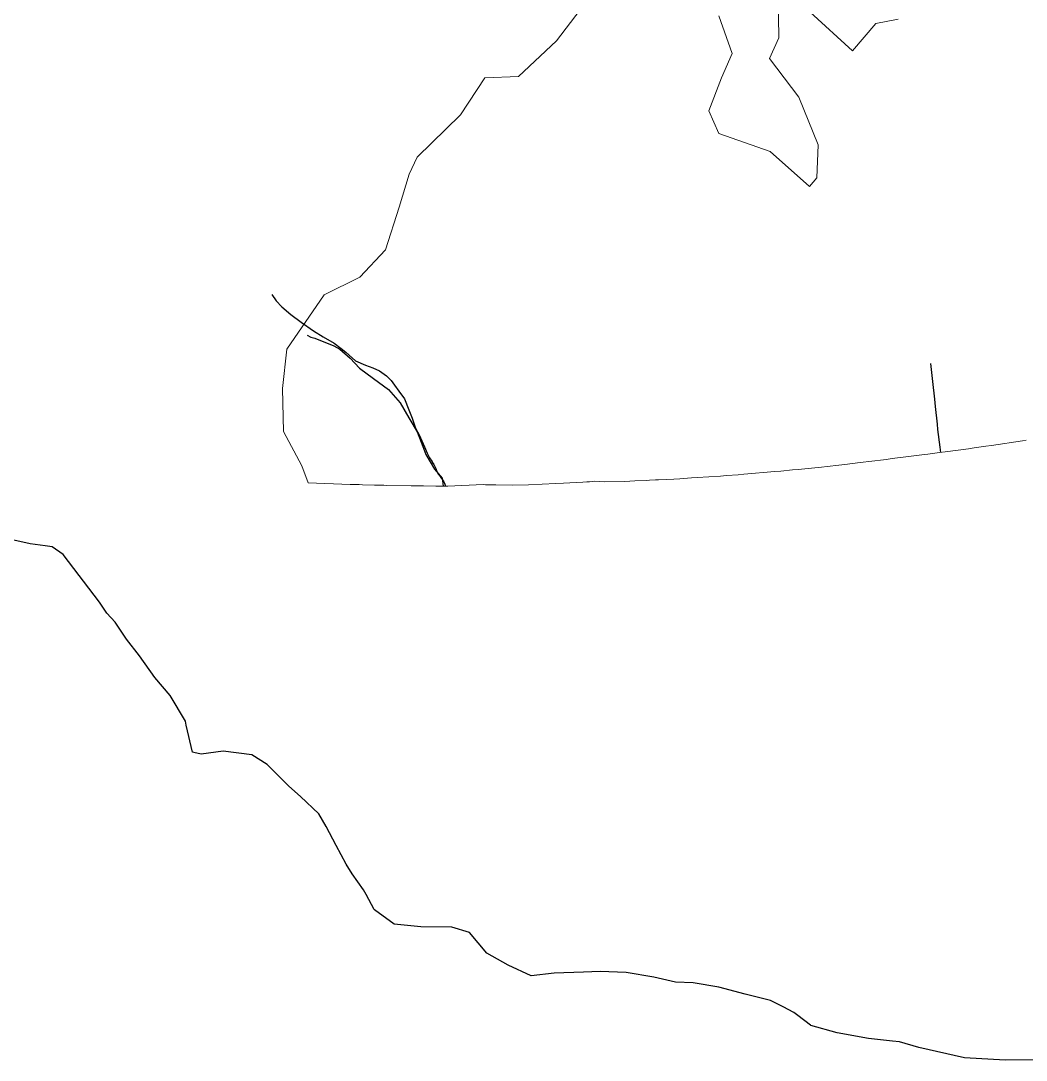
# Model space of a CAD drawing. Header units: metres. Extents: x 3 to 1005126, y 39 to 4383651.
# Drawn here: x 483783 to 485189, y 4356372 to 4357827 of the extents above; entities that cross this region are included whole.
import ezdxf

# ---------------------------------------------------------------- set-up
doc = ezdxf.new("R2010")
doc.units = ezdxf.units.M
doc.header["$MEASUREMENT"] = 0
doc.layers.add('Habitats_5_km_Cala_Blava', color=7, linetype='Continuous', lineweight=9, true_color=0xe7f7d0)
doc.layers.add('Red_hidrologica_Provisional_5_km_Cala_Blava', color=4, linetype='Continuous', lineweight=30)
doc.layers.add('Rios_5_km_Cala_Blava', color=4, linetype='Continuous', lineweight=30)
doc.layers.add('TM_Llucmajor', color=7, linetype='Continuous')

msp = doc.modelspace()

# ---------------------------------------------------------------- linework, layer by layer
at = {"layer": 'Habitats_5_km_Cala_Blava'}
for points in [[(484759, 4357834.3), (484778, 4357781.3), (484763, 4357747.3), (484745, 4357701.3), (484759, 4357669.3), (484831, 4357644.3), (484886, 4357595.3), (484896, 4357607.3), (484898, 4357653.3), (484871, 4357720.3), (484830, 4357774.3), (484843, 4357803.3), (484842, 4357862.3)], [(485189.2, 4357240.1), (485183.8, 4357239.3), (485140.6, 4357232.7), (485132.5, 4357231.5), (485116.3, 4357229.2), (485108.2, 4357228.1), (485075.8, 4357223.7), (485067.7, 4357222.6), (485051.5, 4357220.6), (485043.3, 4357219.6), (485024.4, 4357217.3), (485005.5, 4357214.8), (485001.5, 4357214.2), (484993.4, 4357213.2), (484989.3, 4357212.6), (484973.1, 4357210.6), (484969.1, 4357210.1), (484961, 4357209.1), (484956.9, 4357208.6), (484935.3, 4357206), (484927.2, 4357205.1), (484910.9, 4357203.3), (484902.7, 4357202.4), (484870.2, 4357199.1), (484862, 4357198.3), (484845.7, 4357196.8), (484837.6, 4357196.1), (484794.1, 4357192.4), (484786, 4357191.7), (484769.7, 4357190.4), (484761.5, 4357189.8), (484728.9, 4357187.6), (484720.8, 4357187.1), (484704.4, 4357186.1), (484696.3, 4357185.6), (484674.5, 4357184.5), (484670.4, 4357184.3), (484662.2, 4357183.9), (484658.1, 4357183.7), (484641.8, 4357182.9), (484627.8, 4357182.4), (484599.7, 4357181.6), (484585.6, 4357182.5), (484578.4, 4357181.7), (484574.6, 4357181.8), (484568.7, 4357181.2), (484542, 4357179.8), (484531.1, 4357179.2), (484512.1, 4357178.3), (484493, 4357177.5), (484470, 4357177.1), (484447, 4357177.5), (484432.9, 4357177.5), (484429.6, 4357177.8), (484380.2, 4357175.6), (484376, 4357175.6), (484367.4, 4357175.7), (484363.1, 4357175.7), (484346, 4357175.9), (484341.7, 4357175.9), (484333.2, 4357176.1), (484328.9, 4357176.1), (484294.6, 4357176.8), (484290.4, 4357176.9), (484281.8, 4357177.1), (484277.5, 4357177.2), (484260.4, 4357177.7), (484256.1, 4357177.8), (484247.6, 4357178.1), (484243.3, 4357178.2), (484184.7, 4357180.3), (484175.9, 4357204.3), (484149.9, 4357252.3), (484148.9, 4357312.3), (484154.9, 4357367.3), (484206.9, 4357443.3), (484256.9, 4357468.3), (484292.9, 4357506.3), (484311.9, 4357566.3), (484325.9, 4357612.3), (484336.9, 4357636.3), (484397.9, 4357695.3), (484431.9, 4357747.3), (484478.9, 4357749.3), (484532, 4357799.3), (484565, 4357842.3)], [(484887, 4357839.3), (484946, 4357785.3), (484979, 4357823.3), (485010, 4357829.3)]]:
    msp.add_lwpolyline(points, dxfattribs=at)
at = {"layer": 'Red_hidrologica_Provisional_5_km_Cala_Blava'}
for points in [[(484133.7, 4357444.1), (484139.8, 4357435), (484147.7, 4357426.5), (484160.2, 4357416), (484174.6, 4357405.1), (484192, 4357393.1), (484205.5, 4357384.7), (484220.9, 4357375.7), (484230.8, 4357368.3), (484237.1, 4357363.1), (484250.8, 4357351.3), (484264.7, 4357344.9), (484275.1, 4357341.4), (484284.6, 4357336.9), (484294.1, 4357329.9), (484300.5, 4357323.5), (484305.5, 4357317), (484311.5, 4357308.5), (484319.4, 4357298.1), (484325.4, 4357282.6), (484329.9, 4357270.7), (484334.9, 4357256.8), (484339.8, 4357247.5), (484347.3, 4357230.9), (484351.3, 4357221.9), (484354.3, 4357215.4), (484357.5, 4357210.7), (484357.9, 4357210.1), (484358.2, 4357209.3), (484360.2, 4357205.8), (484363.1, 4357200.3), (484364.8, 4357196.4), (484367.1, 4357192), (484368.2, 4357190.5), (484374.5, 4357181.5), (484375.4, 4357179.7), (484376.3, 4357177), (484376.6, 4357175.6)], [(485069.6, 4357222.9), (485068.7, 4357230.1), (485065.6, 4357254.9), (485064.9, 4357262.4), (485062.2, 4357287.2), (485061.1, 4357297.5), (485058.5, 4357322.3), (485055.8, 4357347.2)]]:
    msp.add_lwpolyline(points, dxfattribs=at)
at = {"layer": 'Rios_5_km_Cala_Blava'}
msp.add_polyline3d([(484183.2, 4357386.9, 51.6), (484188.2, 4357384.4, 51.5), (484194, 4357382.7, 51.4), (484220.7, 4357372.3, 50.5), (484228.9, 4357367.3, 50.4), (484243.6, 4357354.8, 50.1), (484256.6, 4357341, 49.4), (484276.1, 4357326.5, 49.8), (484296.8, 4357311.1, 49.7), (484313.3, 4357292.1, 49), (484325.3, 4357271.5, 48.8), (484337.3, 4357251.8, 48.4), (484345.2, 4357231.1, 47.3), (484349.2, 4357220, 46.6), (484361.3, 4357199.5, 45.1), (484372.3, 4357187, 44.6), (484373.4, 4357175.6, 44.6)], dxfattribs=at)
at = {"layer": 'TM_Llucmajor', "linetype": 'Continuous', "flags": 128}
msp.add_lwpolyline([(485199.3, 4356372.5), (485159.5, 4356372), (485102.7, 4356375.3), (485039.1, 4356389.7), (485011.7, 4356397.8), (485002.1, 4356398.9), (484968.3, 4356402.6), (484924.7, 4356410.5), (484887.9, 4356420.8), (484887.5, 4356420.9), (484869.8, 4356434.6), (484864.1, 4356439), (484849.3, 4356446.8), (484831.5, 4356455.5), (484796, 4356464.3), (484758.9, 4356474.5), (484723.2, 4356480.5), (484698.4, 4356481.5), (484668.4, 4356488.5), (484629.3, 4356494.9), (484593, 4356496.2), (484569.6, 4356495.2), (484528.7, 4356493.7), (484496.8, 4356490.3), (484464.4, 4356505.3), (484434.7, 4356522), (484410.2, 4356550.7), (484385.8, 4356558.5), (484342.4, 4356558.6), (484304.7, 4356562.3), (484277.3, 4356582.6), (484276.8, 4356583), (484265.6, 4356604.2), (484262.2, 4356610.6), (484246, 4356632.9), (484237.7, 4356646.5), (484223.7, 4356672.8), (484209.9, 4356699), (484199.5, 4356716.8), (484174.1, 4356741.1), (484157.4, 4356755.5), (484127.2, 4356785.8), (484105.7, 4356799.5), (484065.6, 4356804.6), (484035.1, 4356800.3), (484024.5, 4356802.7), (484023, 4356803.1), (484014, 4356841.2), (484012.8, 4356846.6), (483991.4, 4356882.8), (483970, 4356907.7), (483948.7, 4356938.1), (483930.5, 4356961.4), (483914.6, 4356985.1), (483903, 4356997.9), (483892.8, 4357013.2), (483842, 4357080.1), (483826.3, 4357090.6), (483816.9, 4357092.3), (483795.7, 4357094.9), (483768.5, 4357100.9)], dxfattribs=at)

doc.saveas('drawing.dxf')
